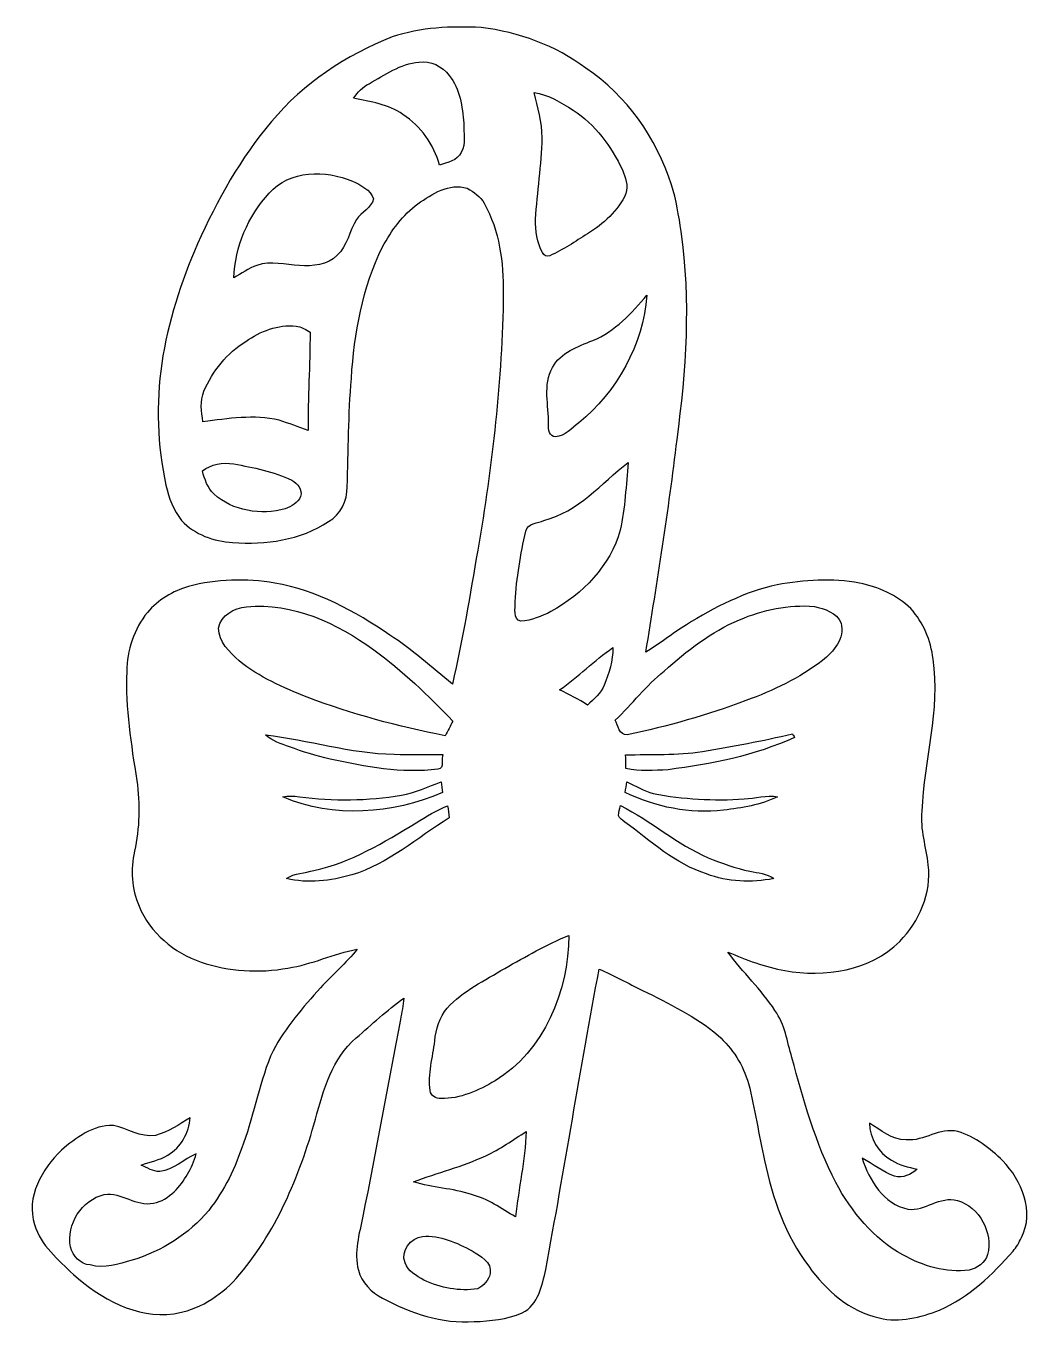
# Model space of a CAD drawing. Header units: centimetres. Extents: x -12 to 12.5, y -16.1 to 15.4.
import ezdxf

# ---------------------------------------------------------------- set-up
doc = ezdxf.new("R2010")
doc.units = ezdxf.units.CM
doc.header["$MEASUREMENT"] = 0
doc.layers.add('Layer 1', color=7, linetype='Continuous')

msp = doc.modelspace()

# ---------------------------------------------------------------- linework, layer by layer
at = {"layer": 'Layer 1', "color": 251}
for points, knots in [([(-3.13373, 15.09324), (-2.44122, 15.3289), (-1.69933, 15.35994), (-0.97473, 15.32043), (-0.97473, 15.32043), (-0.06315, 15.21495), (0.82726, 14.88369), (1.56704, 14.33654), (1.56704, 14.33654), (2.55658, 13.66873), (3.28083, 12.63967), (3.64102, 11.50655), (3.64102, 11.50655), (3.75814, 11.1379), (3.81635, 10.75373), (3.87844, 10.37308), (3.87844, 10.37308), (4.11656, 8.69879), (4.00156, 6.9977), (3.77684, 5.32836), (3.77684, 5.32836), (3.56941, 3.60221), (3.2953, 1.88524), (3.02013, 0.16933), (3.02013, 0.16933), (3.35915, 0.37183), (3.6643, 0.62618), (4.00121, 0.83256), (4.00121, 0.83256), (4.68312, 1.25836), (5.41267, 1.63336), (6.20324, 1.80516), (6.20324, 1.80516), (6.86082, 1.92123), (7.54098, 1.97309), (8.20102, 1.84644), (8.20102, 1.84644), (8.65928, 1.75013), (9.10661, 1.55716), (9.44527, 1.22555), (9.44527, 1.22555), (9.75466, 0.89112), (9.93105, 0.4512), (9.9882, 0.00247), (9.9882, 0.00247), (10.16988, -1.23613), (9.77653, -2.45463), (9.72114, -3.68618), (9.72114, -3.68618), (9.67422, -4.12821), (9.82169, -4.5526), (9.87107, -4.98651), (9.87107, -4.98651), (9.95292, -5.67302), (9.65306, -6.36341), (9.17681, -6.84847), (9.17681, -6.84847), (8.45961, -7.56461), (7.35083, -7.72724), (6.38845, -7.55156), (6.38845, -7.55156), (5.90903, -7.47113), (5.45747, -7.29192), (5.01156, -7.10636), (5.01156, -7.10636), (5.3661, -7.59813), (5.82366, -8.00947), (6.14997, -8.52382), (6.14997, -8.52382), (6.39163, -8.8579), (6.44913, -9.27664), (6.56026, -9.66399), (6.56026, -9.66399), (6.84495, -10.69552), (7.1314, -11.73903), (7.62564, -12.69436), (7.62564, -12.69436), (8.0077, -13.40238), (8.53793, -14.06066), (9.25371, -14.45189), (9.25371, -14.45189), (9.74196, -14.71895), (10.30005, -14.89745), (10.86273, -14.81772), (10.86273, -14.81772), (11.05711, -14.77786), (11.24867, -14.63992), (11.30617, -14.44413), (11.30617, -14.44413), (11.44658, -13.90897), (11.11074, -13.28632), (10.57804, -13.12757), (10.57804, -13.12757), (10.14906, -13.0115), (9.7984, -13.39109), (9.37613, -13.34241), (9.37613, -13.34241), (8.78628, -13.21082), (8.4388, -12.64497), (8.26523, -12.10698), (8.26523, -12.10698), (8.53158, -12.24351), (8.76617, -12.44388), (9.05263, -12.53984), (9.05263, -12.53984), (9.24983, -12.60863), (9.45268, -12.49609), (9.60155, -12.37192), (9.60155, -12.37192), (9.38742, -12.32112), (9.16446, -12.27667), (8.97961, -12.14967), (8.97961, -12.14967), (8.65329, -11.97751), (8.45361, -11.61979), (8.44021, -11.25573), (8.44021, -11.25573), (8.71996, -11.41977), (8.98737, -11.65966), (9.33238, -11.65719), (9.33238, -11.65719), (9.76842, -11.70587), (10.14624, -11.34463), (10.58898, -11.46104), (10.58898, -11.46104), (11.01055, -11.58099), (11.36967, -11.86498), (11.67906, -12.16872), (11.67906, -12.16872), (12.13273, -12.64426), (12.45941, -13.40062), (12.12779, -14.03103), (12.12779, -14.03103), (12.07347, -14.14745), (12.01102, -14.26281), (11.92565, -14.36053), (11.92565, -14.36053), (11.42118, -14.93344), (10.85709, -15.48589), (10.14342, -15.78716), (10.14342, -15.78716), (9.68481, -15.96884), (9.17187, -16.10042), (8.6808, -15.97977), (8.6808, -15.97977), (7.96713, -15.82349), (7.38258, -15.31091), (6.96912, -14.72741), (6.96912, -14.72741), (6.40186, -13.97776), (6.08753, -13.07077), (5.89668, -12.15884), (5.89668, -12.15884), (5.76086, -11.53866), (5.6642, -10.91036), (5.50933, -10.29406), (5.50933, -10.29406), (5.38233, -9.84462), (5.12057, -9.43716), (4.77202, -9.12707), (4.77202, -9.12707), (4.22487, -8.66422), (3.57505, -8.35448), (2.9397, -8.03416), (2.9397, -8.03416), (2.58833, -7.86236), (2.2419, -7.68068), (1.88701, -7.51558), (1.88701, -7.51558), (1.42452, -9.93951), (1.04669, -12.37862), (0.59055, -14.80361), (0.59055, -14.80361), (0.50518, -15.19308), (0.41063, -15.66086), (0.01905, -15.85842), (0.01905, -15.85842), (-0.34678, -16.01505), (-0.75212, -16.05527), (-1.14582, -16.06832), (-1.14582, -16.06832), (-1.92511, -16.12759), (-2.68958, -15.86618), (-3.36621, -15.5), (-3.36621, -15.5), (-3.63608, -15.35783), (-3.88126, -15.12464), (-3.95464, -14.82055), (-3.95464, -14.82055), (-4.06823, -14.38275), (-3.92924, -13.94284), (-3.84669, -13.51351), (-3.84669, -13.51351), (-3.52743, -11.92424), (-3.23956, -10.32898), (-2.93194, -8.73725), (-2.93194, -8.73725), (-2.89983, -8.56756), (-2.8702, -8.39717), (-2.85468, -8.22501), (-2.85468, -8.22501), (-3.26461, -8.51288), (-3.62761, -8.86072), (-4.0065, -9.18739), (-4.0065, -9.18739), (-4.59176, -9.68057), (-4.79954, -10.45457), (-4.99639, -11.16154), (-4.99639, -11.16154), (-5.38409, -12.55324), (-5.95806, -13.9259), (-6.91762, -15.02481), (-6.91762, -15.02481), (-7.32014, -15.45131), (-7.8359, -15.79809), (-8.42857, -15.87712), (-8.42857, -15.87712), (-9.34438, -16.00553), (-10.20657, -15.51058), (-10.86732, -14.92497), (-10.86732, -14.92497), (-11.23209, -14.57149), (-11.65578, -14.21977), (-11.81065, -13.71706), (-11.81065, -13.71706), (-12.01702, -13.04819), (-11.63355, -12.36451), (-11.15801, -11.91366), (-11.15801, -11.91366), (-10.80523, -11.60815), (-10.38895, -11.2963), (-9.89612, -11.30864), (-9.89612, -11.30864), (-9.5504, -11.37391), (-9.24313, -11.6145), (-8.87413, -11.55136), (-8.87413, -11.55136), (-8.56368, -11.47516), (-8.30298, -11.28395), (-8.03381, -11.12167), (-8.03381, -11.12167), (-8.05462, -11.48433), (-8.25994, -11.8431), (-8.57568, -12.02831), (-8.57568, -12.02831), (-8.77111, -12.15707), (-9.00818, -12.18953), (-9.22302, -12.27455), (-9.22302, -12.27455), (-9.07697, -12.33276), (-8.93445, -12.43259), (-8.77111, -12.42942), (-8.77111, -12.42942), (-8.43315, -12.39132), (-8.19291, -12.12497), (-7.88917, -12.00115), (-7.88917, -12.00115), (-7.97948, -12.34828), (-8.17386, -12.66472), (-8.42222, -12.92119), (-8.42222, -12.92119), (-8.56474, -13.04643), (-8.72878, -13.17061), (-8.92351, -13.19248), (-8.92351, -13.19248), (-9.3472, -13.28808), (-9.69927, -12.92049), (-10.11978, -12.98434), (-10.11978, -12.98434), (-10.66377, -13.1131), (-11.03948, -13.70965), (-10.94034, -14.25787), (-10.94034, -14.25787), (-10.87402, -14.47306), (-10.69975, -14.67661), (-10.46127, -14.69461), (-10.46127, -14.69461), (-10.11661, -14.78668), (-9.76983, -14.67167), (-9.43998, -14.57854), (-9.43998, -14.57854), (-8.72384, -14.36264), (-8.06415, -13.94848), (-7.58437, -13.37169), (-7.58437, -13.37169), (-7.20231, -12.88732), (-6.93385, -12.32429), (-6.74229, -11.74044), (-6.74229, -11.74044), (-6.46536, -11.00455), (-6.34929, -10.21539), (-6.02333, -9.49748), (-6.02333, -9.49748), (-5.72029, -8.93269), (-5.29555, -8.44515), (-4.87186, -7.96854), (-4.87186, -7.96854), (-4.58682, -7.64611), (-4.24251, -7.37694), (-3.98216, -7.03298), (-3.98216, -7.03298), (-4.5526, -7.14693), (-5.086, -7.40339), (-5.66314, -7.49371), (-5.66314, -7.49371), (-6.36235, -7.61859), (-7.09577, -7.57837), (-7.76923, -7.34836), (-7.76923, -7.34836), (-8.42363, -7.12082), (-9.00994, -6.64175), (-9.27171, -5.9884), (-9.27171, -5.9884), (-9.4548, -5.57283), (-9.48443, -5.10046), (-9.38424, -4.66019), (-9.38424, -4.66019), (-9.26218, -4.09681), (-9.24384, -3.51367), (-9.33027, -2.94428), (-9.33027, -2.94428), (-9.4615, -2.06904), (-9.61214, -1.18886), (-9.57368, -0.30057), (-9.57368, -0.30057), (-9.56345, 0.21414), (-9.39518, 0.73166), (-9.07203, 1.13524), (-9.07203, 1.13524), (-8.81345, 1.44039), (-8.45538, 1.64994), (-8.07544, 1.7653), (-8.07544, 1.7653), (-7.39387, 1.94098), (-6.67456, 1.96391), (-5.98064, 1.8475), (-5.98064, 1.8475), (-4.96182, 1.66829), (-4.03472, 1.16522), (-3.19158, 0.58526), (-3.19158, 0.58526), (-2.65183, 0.23354), (-2.17488, -0.20108), (-1.67358, -0.6036), (-1.67358, -0.6036), (-1.42169, 0.46884), (-1.24707, 1.55893), (-1.05763, 2.64407), (-1.05763, 2.64407), (-0.7052, 4.70182), (-0.46179, 6.78286), (-0.4385, 8.87236), (-0.4385, 8.87236), (-0.42863, 9.62131), (-0.53305, 10.39566), (-0.90099, 11.05888), (-0.90099, 11.05888), (-0.99378, 11.22151), (-1.15323, 11.33158), (-1.31198, 11.42224), (-1.31198, 11.42224), (-1.75295, 11.55771), (-2.16782, 11.28889), (-2.50896, 11.04406), (-2.50896, 11.04406), (-2.8829, 10.78054), (-3.1496, 10.39707), (-3.36656, 10.0009), (-3.36656, 10.0009), (-3.86256, 9.01347), (-4.05306, 7.90434), (-4.12468, 6.81037), (-4.12468, 6.81037), (-4.19418, 5.93549), (-4.20017, 5.05778), (-4.22522, 4.18077), (-4.22522, 4.18077), (-4.21675, 3.84775), (-4.38432, 3.50661), (-4.67607, 3.33692), (-4.67607, 3.33692), (-5.35693, 2.89172), (-6.2043, 2.7626), (-7.00334, 2.83316), (-7.00334, 2.83316), (-7.46054, 2.85291), (-7.92586, 3.02472), (-8.24336, 3.36197), (-8.24336, 3.36197), (-8.43739, 3.61103), (-8.55521, 3.91231), (-8.6233, 4.21852), (-8.6233, 4.21852), (-8.83144, 5.1876), (-8.85931, 6.19301), (-8.72349, 7.17409), (-8.72349, 7.17409), (-8.57285, 8.17668), (-8.25923, 9.14788), (-7.85389, 10.07498), (-7.85389, 10.07498), (-7.38152, 11.13296), (-6.81179, 12.15813), (-6.05931, 13.04396), (-6.05931, 13.04396), (-5.28779, 13.97282), (-4.24886, 14.64874), (-3.13373, 15.09324), (-3.13373, 15.09324), (-3.13373, 15.09324), (-3.13373, 15.09324), (-3.13373, 15.09324)], [0, 0, 0, 0, 0.00961538, 0.00961538, 0.00961538, 0.00961538, 0.01923077, 0.01923077, 0.01923077, 0.01923077, 0.02884615, 0.02884615, 0.02884615, 0.02884615, 0.03846154, 0.03846154, 0.03846154, 0.03846154, 0.04807692, 0.04807692, 0.04807692, 0.04807692, 0.05769231, 0.05769231, 0.05769231, 0.05769231, 0.06730769, 0.06730769, 0.06730769, 0.06730769, 0.07692308, 0.07692308, 0.07692308, 0.07692308, 0.08653846, 0.08653846, 0.08653846, 0.08653846, 0.09615385, 0.09615385, 0.09615385, 0.09615385, 0.10576923, 0.10576923, 0.10576923, 0.10576923, 0.11538462, 0.11538462, 0.11538462, 0.11538462, 0.125, 0.125, 0.125, 0.125, 0.13461538, 0.13461538, 0.13461538, 0.13461538, 0.14423077, 0.14423077, 0.14423077, 0.14423077, 0.15384615, 0.15384615, 0.15384615, 0.15384615, 0.16346154, 0.16346154, 0.16346154, 0.16346154, 0.17307692, 0.17307692, 0.17307692, 0.17307692, 0.18269231, 0.18269231, 0.18269231, 0.18269231, 0.19230769, 0.19230769, 0.19230769, 0.19230769, 0.20192308, 0.20192308, 0.20192308, 0.20192308, 0.21153846, 0.21153846, 0.21153846, 0.21153846, 0.22115385, 0.22115385, 0.22115385, 0.22115385, 0.23076923, 0.23076923, 0.23076923, 0.23076923, 0.24038462, 0.24038462, 0.24038462, 0.24038462, 0.25, 0.25, 0.25, 0.25, 0.25961538, 0.25961538, 0.25961538, 0.25961538, 0.26923077, 0.26923077, 0.26923077, 0.26923077, 0.27884615, 0.27884615, 0.27884615, 0.27884615, 0.28846154, 0.28846154, 0.28846154, 0.28846154, 0.29807692, 0.29807692, 0.29807692, 0.29807692, 0.30769231, 0.30769231, 0.30769231, 0.30769231, 0.31730769, 0.31730769, 0.31730769, 0.31730769, 0.32692308, 0.32692308, 0.32692308, 0.32692308, 0.33653846, 0.33653846, 0.33653846, 0.33653846, 0.34615385, 0.34615385, 0.34615385, 0.34615385, 0.35576923, 0.35576923, 0.35576923, 0.35576923, 0.36538462, 0.36538462, 0.36538462, 0.36538462, 0.375, 0.375, 0.375, 0.375, 0.38461538, 0.38461538, 0.38461538, 0.38461538, 0.39423077, 0.39423077, 0.39423077, 0.39423077, 0.40384615, 0.40384615, 0.40384615, 0.40384615, 0.41346154, 0.41346154, 0.41346154, 0.41346154, 0.42307692, 0.42307692, 0.42307692, 0.42307692, 0.43269231, 0.43269231, 0.43269231, 0.43269231, 0.44230769, 0.44230769, 0.44230769, 0.44230769, 0.45192308, 0.45192308, 0.45192308, 0.45192308, 0.46153846, 0.46153846, 0.46153846, 0.46153846, 0.47115385, 0.47115385, 0.47115385, 0.47115385, 0.48076923, 0.48076923, 0.48076923, 0.48076923, 0.49038462, 0.49038462, 0.49038462, 0.49038462, 0.5, 0.5, 0.5, 0.5, 0.50961538, 0.50961538, 0.50961538, 0.50961538, 0.51923077, 0.51923077, 0.51923077, 0.51923077, 0.52884615, 0.52884615, 0.52884615, 0.52884615, 0.53846154, 0.53846154, 0.53846154, 0.53846154, 0.54807692, 0.54807692, 0.54807692, 0.54807692, 0.55769231, 0.55769231, 0.55769231, 0.55769231, 0.56730769, 0.56730769, 0.56730769, 0.56730769, 0.57692308, 0.57692308, 0.57692308, 0.57692308, 0.58653846, 0.58653846, 0.58653846, 0.58653846, 0.59615385, 0.59615385, 0.59615385, 0.59615385, 0.60576923, 0.60576923, 0.60576923, 0.60576923, 0.61538462, 0.61538462, 0.61538462, 0.61538462, 0.625, 0.625, 0.625, 0.625, 0.63461538, 0.63461538, 0.63461538, 0.63461538, 0.64423077, 0.64423077, 0.64423077, 0.64423077, 0.65384615, 0.65384615, 0.65384615, 0.65384615, 0.66346154, 0.66346154, 0.66346154, 0.66346154, 0.67307692, 0.67307692, 0.67307692, 0.67307692, 0.68269231, 0.68269231, 0.68269231, 0.68269231, 0.69230769, 0.69230769, 0.69230769, 0.69230769, 0.70192308, 0.70192308, 0.70192308, 0.70192308, 0.71153846, 0.71153846, 0.71153846, 0.71153846, 0.72115385, 0.72115385, 0.72115385, 0.72115385, 0.73076923, 0.73076923, 0.73076923, 0.73076923, 0.74038462, 0.74038462, 0.74038462, 0.74038462, 0.75, 0.75, 0.75, 0.75, 0.75961538, 0.75961538, 0.75961538, 0.75961538, 0.76923077, 0.76923077, 0.76923077, 0.76923077, 0.77884615, 0.77884615, 0.77884615, 0.77884615, 0.78846154, 0.78846154, 0.78846154, 0.78846154, 0.79807692, 0.79807692, 0.79807692, 0.79807692, 0.80769231, 0.80769231, 0.80769231, 0.80769231, 0.81730769, 0.81730769, 0.81730769, 0.81730769, 0.82692308, 0.82692308, 0.82692308, 0.82692308, 0.83653846, 0.83653846, 0.83653846, 0.83653846, 0.84615385, 0.84615385, 0.84615385, 0.84615385, 0.85576923, 0.85576923, 0.85576923, 0.85576923, 0.86538462, 0.86538462, 0.86538462, 0.86538462, 0.875, 0.875, 0.875, 0.875, 0.88461538, 0.88461538, 0.88461538, 0.88461538, 0.89423077, 0.89423077, 0.89423077, 0.89423077, 0.90384615, 0.90384615, 0.90384615, 0.90384615, 0.91346154, 0.91346154, 0.91346154, 0.91346154, 0.92307692, 0.92307692, 0.92307692, 0.92307692, 0.93269231, 0.93269231, 0.93269231, 0.93269231, 0.94230769, 0.94230769, 0.94230769, 0.94230769, 0.95192308, 0.95192308, 0.95192308, 0.95192308, 0.96153846, 0.96153846, 0.96153846, 0.96153846, 0.97115385, 0.97115385, 0.97115385, 0.97115385, 0.98076923, 0.98076923, 0.98076923, 0.98076923, 1, 1, 1, 1]), ([(-3.69147, 13.96012), (-3.85233, 13.88357), (-3.96699, 13.74563), (-4.07423, 13.6084), (-4.07423, 13.6084), (-3.66501, 13.51456), (-3.22298, 13.47117), (-2.8762, 13.21117), (-2.8762, 13.21117), (-2.43417, 12.92931), (-2.1269, 12.48304), (-1.98473, 11.9828), (-1.98473, 11.9828), (-1.79881, 12.04877), (-1.5494, 12.08617), (-1.46438, 12.29431), (-1.46438, 12.29431), (-1.33315, 12.50491), (-1.40582, 12.76667), (-1.39841, 12.99916), (-1.39841, 12.99916), (-1.43404, 13.40203), (-1.48061, 13.8363), (-1.75013, 14.15944), (-1.75013, 14.15944), (-1.91876, 14.38169), (-2.20486, 14.52951), (-2.48744, 14.48364), (-2.48744, 14.48364), (-2.9337, 14.44378), (-3.31223, 14.17532), (-3.69147, 13.96012), (-3.69147, 13.96012), (-3.69147, 13.96012), (-3.69147, 13.96012), (-3.69147, 13.96012)], [0, 0, 0, 0, 0.1, 0.1, 0.1, 0.1, 0.2, 0.2, 0.2, 0.2, 0.3, 0.3, 0.3, 0.3, 0.4, 0.4, 0.4, 0.4, 0.5, 0.5, 0.5, 0.5, 0.6, 0.6, 0.6, 0.6, 0.7, 0.7, 0.7, 0.7, 0.8, 0.8, 0.8, 0.8, 1, 1, 1, 1]), ([(0.30656, 13.74704), (0.39582, 13.38545), (0.50483, 13.02385), (0.50447, 12.64744), (0.50447, 12.64744), (0.49283, 11.98527), (0.38382, 11.32981), (0.3429, 10.66976), (0.3429, 10.66976), (0.34996, 10.39495), (0.3683, 10.10356), (0.51576, 9.86226), (0.51576, 9.86226), (0.53199, 9.785), (0.62442, 9.75113), (0.68968, 9.7857), (0.68968, 9.7857), (1.01212, 9.92999), (1.30563, 10.13107), (1.60479, 10.31804), (1.60479, 10.31804), (1.99249, 10.55441), (2.34209, 10.87614), (2.53753, 11.29277), (2.53753, 11.29277), (2.59292, 11.48362), (2.52765, 11.68964), (2.45075, 11.86639), (2.45075, 11.86639), (2.18158, 12.43824), (1.79211, 12.97446), (1.25271, 13.31771), (1.25271, 13.31771), (0.96238, 13.50469), (0.65476, 13.69624), (0.30656, 13.74704), (0.30656, 13.74704), (0.30656, 13.74704), (0.30656, 13.74704), (0.30656, 13.74704)], [0, 0, 0, 0, 0.09090909, 0.09090909, 0.09090909, 0.09090909, 0.18181818, 0.18181818, 0.18181818, 0.18181818, 0.27272727, 0.27272727, 0.27272727, 0.27272727, 0.36363636, 0.36363636, 0.36363636, 0.36363636, 0.45454545, 0.45454545, 0.45454545, 0.45454545, 0.54545455, 0.54545455, 0.54545455, 0.54545455, 0.63636364, 0.63636364, 0.63636364, 0.63636364, 0.72727273, 0.72727273, 0.72727273, 0.72727273, 0.81818182, 0.81818182, 0.81818182, 0.81818182, 1, 1, 1, 1]), ([(-6.1154, 11.30124), (-6.63575, 10.75161), (-6.94373, 10.00301), (-6.97653, 9.24807), (-6.97653, 9.24807), (-6.79309, 9.35637), (-6.61635, 9.48267), (-6.41315, 9.55146), (-6.41315, 9.55146), (-6.07871, 9.68022), (-5.72276, 9.55781), (-5.37986, 9.54652), (-5.37986, 9.54652), (-5.06271, 9.531), (-4.70394, 9.55146), (-4.46934, 9.79664), (-4.46934, 9.79664), (-4.21005, 10.0263), (-4.17971, 10.38754), (-3.99733, 10.66412), (-3.99733, 10.66412), (-3.87668, 10.84262), (-3.64525, 10.94705), (-3.58528, 11.16295), (-3.58528, 11.16295), (-3.65795, 11.38661), (-3.90454, 11.49985), (-4.09857, 11.59898), (-4.09857, 11.59898), (-4.74521, 11.86498), (-5.62822, 11.87062), (-6.1154, 11.30124), (-6.1154, 11.30124), (-6.1154, 11.30124), (-6.1154, 11.30124), (-6.1154, 11.30124)], [0, 0, 0, 0, 0.1, 0.1, 0.1, 0.1, 0.2, 0.2, 0.2, 0.2, 0.3, 0.3, 0.3, 0.3, 0.4, 0.4, 0.4, 0.4, 0.5, 0.5, 0.5, 0.5, 0.6, 0.6, 0.6, 0.6, 0.7, 0.7, 0.7, 0.7, 0.8, 0.8, 0.8, 0.8, 1, 1, 1, 1]), ([(1.73108, 7.72936), (1.36948, 7.58331), (0.95144, 7.44149), (0.75459, 7.07637), (0.75459, 7.07637), (0.51541, 6.64951), (0.66816, 6.15597), (0.66005, 5.69701), (0.66005, 5.69701), (0.64347, 5.58236), (0.67698, 5.3915), (0.82797, 5.3915), (0.82797, 5.3915), (1.05798, 5.41267), (1.21885, 5.60529), (1.39524, 5.73052), (1.39524, 5.73052), (2.31599, 6.49393), (2.95451, 7.62847), (3.04518, 8.82791), (3.04518, 8.82791), (2.67511, 8.39258), (2.27154, 7.95055), (1.73108, 7.72936), (1.73108, 7.72936), (1.73108, 7.72936), (1.73108, 7.72936), (1.73108, 7.72936)], [0, 0, 0, 0, 0.125, 0.125, 0.125, 0.125, 0.25, 0.25, 0.25, 0.25, 0.375, 0.375, 0.375, 0.375, 0.5, 0.5, 0.5, 0.5, 0.625, 0.625, 0.625, 0.625, 0.75, 0.75, 0.75, 0.75, 1, 1, 1, 1]), ([(-6.68479, 7.70784), (-7.13987, 7.42597), (-7.493, 6.98959), (-7.69867, 6.49781), (-7.69867, 6.49781), (-7.80062, 6.26357), (-7.76076, 6.00428), (-7.72301, 5.75945), (-7.72301, 5.75945), (-7.11306, 5.83424), (-6.48582, 5.9436), (-5.87763, 5.79367), (-5.87763, 5.79367), (-5.63809, 5.72347), (-5.40667, 5.62822), (-5.17137, 5.54461), (-5.17137, 5.54461), (-5.17984, 6.33977), (-5.12692, 7.13352), (-5.12657, 7.92833), (-5.12657, 7.92833), (-5.23205, 7.99359), (-5.33929, 8.06732), (-5.46559, 8.08108), (-5.46559, 8.08108), (-5.90338, 8.12588), (-6.3313, 7.95337), (-6.68479, 7.70784), (-6.68479, 7.70784), (-6.68479, 7.70784), (-6.68479, 7.70784), (-6.68479, 7.70784)], [0, 0, 0, 0, 0.11111111, 0.11111111, 0.11111111, 0.11111111, 0.22222222, 0.22222222, 0.22222222, 0.22222222, 0.33333333, 0.33333333, 0.33333333, 0.33333333, 0.44444444, 0.44444444, 0.44444444, 0.44444444, 0.55555556, 0.55555556, 0.55555556, 0.55555556, 0.66666667, 0.66666667, 0.66666667, 0.66666667, 0.77777778, 0.77777778, 0.77777778, 0.77777778, 1, 1, 1, 1]), ([(-7.73712, 4.5653), (-7.67891, 4.36739), (-7.61894, 4.14902), (-7.45666, 4.00861), (-7.45666, 4.00861), (-6.99982, 3.58881), (-6.31366, 3.48827), (-5.7277, 3.64525), (-5.7277, 3.64525), (-5.58447, 3.71016), (-5.41549, 3.78778), (-5.35517, 3.94441), (-5.35517, 3.94441), (-5.29872, 4.11868), (-5.43384, 4.26261), (-5.57071, 4.33952), (-5.57071, 4.33952), (-6.00886, 4.56142), (-6.49993, 4.64785), (-6.9783, 4.73569), (-6.9783, 4.73569), (-7.2457, 4.77767), (-7.52263, 4.73463), (-7.73712, 4.5653), (-7.73712, 4.5653), (-7.73712, 4.5653), (-7.73712, 4.5653), (-7.73712, 4.5653)], [0, 0, 0, 0, 0.125, 0.125, 0.125, 0.125, 0.25, 0.25, 0.25, 0.25, 0.375, 0.375, 0.375, 0.375, 0.5, 0.5, 0.5, 0.5, 0.625, 0.625, 0.625, 0.625, 0.75, 0.75, 0.75, 0.75, 1, 1, 1, 1]), ([(0.54857, 3.36621), (0.39829, 3.29389), (0.15311, 3.30165), (0.10724, 3.10833), (0.10724, 3.10833), (-0.02187, 2.54459), (-0.11571, 1.97062), (-0.15452, 1.39312), (-0.15452, 1.39312), (-0.13441, 1.24954), (-0.21978, 0.96308), (-0.01199, 0.91934), (-0.01199, 0.91934), (0.24448, 0.94086), (0.48719, 1.04069), (0.71649, 1.15253), (0.71649, 1.15253), (1.48731, 1.57903), (2.15759, 2.26695), (2.39818, 3.13161), (2.39818, 3.13161), (2.5146, 3.66995), (2.54247, 4.22204), (2.58763, 4.7692), (2.58763, 4.7692), (1.93922, 4.26614), (1.37901, 3.57399), (0.54857, 3.36621), (0.54857, 3.36621), (0.54857, 3.36621), (0.54857, 3.36621), (0.54857, 3.36621)], [0, 0, 0, 0, 0.11111111, 0.11111111, 0.11111111, 0.11111111, 0.22222222, 0.22222222, 0.22222222, 0.22222222, 0.33333333, 0.33333333, 0.33333333, 0.33333333, 0.44444444, 0.44444444, 0.44444444, 0.44444444, 0.55555556, 0.55555556, 0.55555556, 0.55555556, 0.66666667, 0.66666667, 0.66666667, 0.66666667, 0.77777778, 0.77777778, 0.77777778, 0.77777778, 1, 1, 1, 1]), ([(-6.66962, 1.26788), (-6.9656, 1.23966), (-7.28557, 1.0728), (-7.3473, 0.75459), (-7.3473, 0.75459), (-7.34448, 0.42086), (-7.07813, 0.16898), (-6.84671, -0.03916), (-6.84671, -0.03916), (-6.35847, -0.43886), (-5.7725, -0.68933), (-5.19289, -0.92463), (-5.19289, -0.92463), (-4.10845, -1.32997), (-2.98803, -1.63548), (-1.85208, -1.85561), (-1.85208, -1.85561), (-1.78753, -1.73743), (-1.72261, -1.6196), (-1.65982, -1.50072), (-1.65982, -1.50072), (-2.25919, -0.88159), (-2.87902, -0.27481), (-3.58246, 0.22648), (-3.58246, 0.22648), (-4.46864, 0.87171), (-5.54602, 1.38536), (-6.66962, 1.26788), (-6.66962, 1.26788), (-6.66962, 1.26788), (-6.66962, 1.26788), (-6.66962, 1.26788)], [0, 0, 0, 0, 0.11111111, 0.11111111, 0.11111111, 0.11111111, 0.22222222, 0.22222222, 0.22222222, 0.22222222, 0.33333333, 0.33333333, 0.33333333, 0.33333333, 0.44444444, 0.44444444, 0.44444444, 0.44444444, 0.55555556, 0.55555556, 0.55555556, 0.55555556, 0.66666667, 0.66666667, 0.66666667, 0.66666667, 0.77777778, 0.77777778, 0.77777778, 0.77777778, 1, 1, 1, 1]), ([(5.28849, 0.95356), (4.60375, 0.66604), (4.01391, 0.20249), (3.46251, -0.28681), (3.46251, -0.28681), (3.02966, -0.64523), (2.68252, -1.09008), (2.27859, -1.47814), (2.27859, -1.47814), (2.3368, -1.59985), (2.37666, -1.86161), (2.56857, -1.83127), (2.56857, -1.83127), (3.54683, -1.62983), (4.51273, -1.35819), (5.44724, -1.00295), (5.44724, -1.00295), (6.10411, -0.76659), (6.74476, -0.46038), (7.30109, -0.03422), (7.30109, -0.03422), (7.56073, 0.18309), (7.86095, 0.50306), (7.75335, 0.87489), (7.75335, 0.87489), (7.65563, 1.13736), (7.34624, 1.21567), (7.10636, 1.28058), (7.10636, 1.28058), (6.48511, 1.3275), (5.85823, 1.20015), (5.28849, 0.95356), (5.28849, 0.95356), (5.28849, 0.95356), (5.28849, 0.95356), (5.28849, 0.95356)], [0, 0, 0, 0, 0.1, 0.1, 0.1, 0.1, 0.2, 0.2, 0.2, 0.2, 0.3, 0.3, 0.3, 0.3, 0.4, 0.4, 0.4, 0.4, 0.5, 0.5, 0.5, 0.5, 0.6, 0.6, 0.6, 0.6, 0.7, 0.7, 0.7, 0.7, 0.8, 0.8, 0.8, 0.8, 1, 1, 1, 1]), ([(0.92745, -0.74613), (1.15993, -0.85619), (1.38853, -0.97543), (1.6062, -1.11337), (1.6062, -1.11337), (1.75507, -0.96802), (1.93146, -0.8315), (2.00978, -0.63218), (2.00978, -0.63218), (2.12372, -0.34008), (2.22356, -0.03493), (2.21862, 0.28222), (2.21862, 0.28222), (1.77059, -0.03775), (1.37513, -0.42474), (0.92745, -0.74613), (0.92745, -0.74613), (0.92745, -0.74613), (0.92745, -0.74613), (0.92745, -0.74613)], [0, 0, 0, 0, 0.16666667, 0.16666667, 0.16666667, 0.16666667, 0.33333333, 0.33333333, 0.33333333, 0.33333333, 0.5, 0.5, 0.5, 0.5, 0.66666667, 0.66666667, 0.66666667, 0.66666667, 1, 1, 1, 1]), ([(-6.20642, -1.83656), (-6.04026, -1.98296), (-5.82789, -2.05564), (-5.62257, -2.12866), (-5.62257, -2.12866), (-5.29978, -2.23979), (-4.97628, -2.35162), (-4.64114, -2.42217), (-4.64114, -2.42217), (-3.78354, -2.60914), (-2.90301, -2.78059), (-2.02283, -2.67018), (-2.02283, -2.67018), (-1.85879, -2.6416), (-1.9498, -2.40771), (-1.90183, -2.3114), (-1.90183, -2.3114), (-2.29729, -2.3114), (-2.6924, -2.31669), (-3.08751, -2.30576), (-3.08751, -2.30576), (-4.14408, -2.28353), (-5.16255, -1.95792), (-6.20642, -1.83656), (-6.20642, -1.83656), (-6.20642, -1.83656), (-6.20642, -1.83656), (-6.20642, -1.83656)], [0, 0, 0, 0, 0.125, 0.125, 0.125, 0.125, 0.25, 0.25, 0.25, 0.25, 0.375, 0.375, 0.375, 0.375, 0.5, 0.5, 0.5, 0.5, 0.625, 0.625, 0.625, 0.625, 0.75, 0.75, 0.75, 0.75, 1, 1, 1, 1]), ([(4.39102, -2.23591), (3.77578, -2.33998), (3.1496, -2.30188), (2.52942, -2.32234), (2.52942, -2.32234), (2.53012, -2.43311), (2.53012, -2.54141), (2.53365, -2.65359), (2.53365, -2.65359), (2.87126, -2.72239), (3.21874, -2.70369), (3.56059, -2.68076), (3.56059, -2.68076), (4.6101, -2.55376), (5.65997, -2.33609), (6.62764, -1.89724), (6.62764, -1.89724), (6.61423, -1.87607), (6.58742, -1.83339), (6.57401, -1.81222), (6.57401, -1.81222), (5.85188, -1.98014), (5.12269, -2.11702), (4.39102, -2.23591), (4.39102, -2.23591), (4.39102, -2.23591), (4.39102, -2.23591), (4.39102, -2.23591)], [0, 0, 0, 0, 0.125, 0.125, 0.125, 0.125, 0.25, 0.25, 0.25, 0.25, 0.375, 0.375, 0.375, 0.375, 0.5, 0.5, 0.5, 0.5, 0.625, 0.625, 0.625, 0.625, 0.75, 0.75, 0.75, 0.75, 1, 1, 1, 1]), ([(-2.90865, -3.29812), (-3.72533, -3.43817), (-4.56389, -3.44417), (-5.3848, -3.33763), (-5.3848, -3.33763), (-5.51815, -3.3147), (-5.65397, -3.31364), (-5.78626, -3.3401), (-5.78626, -3.3401), (-4.5593, -3.87174), (-3.12843, -3.75391), (-1.91735, -3.23603), (-1.91735, -3.23603), (-1.9244, -3.17147), (-1.93816, -3.04236), (-1.94522, -2.9778), (-1.94522, -2.9778), (-2.26413, -3.09033), (-2.57316, -3.23885), (-2.90865, -3.29812), (-2.90865, -3.29812), (-2.90865, -3.29812), (-2.90865, -3.29812), (-2.90865, -3.29812)], [0, 0, 0, 0, 0.14285714, 0.14285714, 0.14285714, 0.14285714, 0.28571429, 0.28571429, 0.28571429, 0.28571429, 0.42857143, 0.42857143, 0.42857143, 0.42857143, 0.57142857, 0.57142857, 0.57142857, 0.57142857, 0.71428571, 0.71428571, 0.71428571, 0.71428571, 1, 1, 1, 1]), ([(2.56046, -2.97462), (2.54529, -3.0607), (2.53048, -3.14713), (2.51672, -3.23391), (2.51672, -3.23391), (3.25579, -3.58846), (4.08587, -3.75885), (4.90537, -3.66501), (4.90537, -3.66501), (5.35058, -3.60398), (5.80637, -3.53942), (6.21383, -3.33763), (6.21383, -3.33763), (5.94395, -3.28824), (5.67231, -3.37467), (5.40385, -3.39125), (5.40385, -3.39125), (4.66619, -3.43641), (3.92148, -3.40254), (3.19617, -3.25755), (3.19617, -3.25755), (2.97039, -3.19828), (2.76895, -3.07411), (2.56046, -2.97462), (2.56046, -2.97462), (2.56046, -2.97462), (2.56046, -2.97462), (2.56046, -2.97462)], [0, 0, 0, 0, 0.125, 0.125, 0.125, 0.125, 0.25, 0.25, 0.25, 0.25, 0.375, 0.375, 0.375, 0.375, 0.5, 0.5, 0.5, 0.5, 0.625, 0.625, 0.625, 0.625, 0.75, 0.75, 0.75, 0.75, 1, 1, 1, 1]), ([(-2.55446, -3.97263), (-3.33304, -4.44535), (-4.12997, -4.92972), (-5.03096, -5.12551), (-5.03096, -5.12551), (-5.25286, -5.1876), (-5.50051, -5.1883), (-5.69771, -5.31989), (-5.69771, -5.31989), (-5.17843, -5.45042), (-4.62421, -5.37492), (-4.11374, -5.23381), (-4.11374, -5.23381), (-3.22792, -4.96394), (-2.52413, -4.3307), (-1.75119, -3.85022), (-1.75119, -3.85022), (-1.76459, -3.75144), (-1.77518, -3.65689), (-1.78823, -3.55918), (-1.78823, -3.55918), (-2.0641, -3.65548), (-2.30505, -3.82517), (-2.55446, -3.97263), (-2.55446, -3.97263), (-2.55446, -3.97263), (-2.55446, -3.97263), (-2.55446, -3.97263)], [0, 0, 0, 0, 0.125, 0.125, 0.125, 0.125, 0.25, 0.25, 0.25, 0.25, 0.375, 0.375, 0.375, 0.375, 0.5, 0.5, 0.5, 0.5, 0.625, 0.625, 0.625, 0.625, 0.75, 0.75, 0.75, 0.75, 1, 1, 1, 1]), ([(2.40806, -3.55212), (2.38619, -3.62973), (2.35726, -3.70734), (2.35373, -3.78919), (2.35373, -3.78919), (2.3816, -3.86045), (2.45145, -3.90208), (2.50684, -3.95005), (2.50684, -3.95005), (3.13972, -4.40866), (3.72957, -4.96852), (4.48945, -5.20912), (4.48945, -5.20912), (5.00839, -5.40597), (5.57883, -5.42607), (6.12105, -5.32342), (6.12105, -5.32342), (5.95524, -5.19712), (5.73969, -5.18795), (5.54461, -5.14244), (5.54461, -5.14244), (5.19536, -5.074), (4.86022, -4.95088), (4.53249, -4.81506), (4.53249, -4.81506), (3.76802, -4.49404), (3.14572, -3.92042), (2.40806, -3.55212), (2.40806, -3.55212), (2.40806, -3.55212), (2.40806, -3.55212), (2.40806, -3.55212)], [0, 0, 0, 0, 0.11111111, 0.11111111, 0.11111111, 0.11111111, 0.22222222, 0.22222222, 0.22222222, 0.22222222, 0.33333333, 0.33333333, 0.33333333, 0.33333333, 0.44444444, 0.44444444, 0.44444444, 0.44444444, 0.55555556, 0.55555556, 0.55555556, 0.55555556, 0.66666667, 0.66666667, 0.66666667, 0.66666667, 0.77777778, 0.77777778, 0.77777778, 0.77777778, 1, 1, 1, 1]), ([(-0.40323, -7.4997), (-0.88688, -7.79357), (-1.41288, -8.04333), (-1.80269, -8.4642), (-1.80269, -8.4642), (-1.99037, -8.68539), (-2.07469, -8.97537), (-2.1015, -9.26006), (-2.1015, -9.26006), (-2.14559, -9.66082), (-2.27365, -10.05946), (-2.21333, -10.46551), (-2.21333, -10.46551), (-2.19534, -10.59004), (-2.07045, -10.65636), (-1.95404, -10.65777), (-1.95404, -10.65777), (-1.48131, -10.67012), (-1.03823, -10.46092), (-0.63923, -10.22809), (-0.63923, -10.22809), (0.55598, -9.50136), (1.14406, -8.0578), (1.14935, -6.70101), (1.14935, -6.70101), (0.60925, -6.92009), (0.10689, -7.21995), (-0.40323, -7.4997), (-0.40323, -7.4997), (-0.40323, -7.4997), (-0.40323, -7.4997), (-0.40323, -7.4997)], [0, 0, 0, 0, 0.11111111, 0.11111111, 0.11111111, 0.11111111, 0.22222222, 0.22222222, 0.22222222, 0.22222222, 0.33333333, 0.33333333, 0.33333333, 0.33333333, 0.44444444, 0.44444444, 0.44444444, 0.44444444, 0.55555556, 0.55555556, 0.55555556, 0.55555556, 0.66666667, 0.66666667, 0.66666667, 0.66666667, 0.77777778, 0.77777778, 0.77777778, 0.77777778, 1, 1, 1, 1]), ([(-0.86607, -12.04383), (-1.42628, -12.313), (-2.03518, -12.45411), (-2.61373, -12.67601), (-2.61373, -12.67601), (-2.15618, -12.82806), (-1.66335, -12.83018), (-1.20615, -12.98575), (-1.20615, -12.98575), (-0.81774, -13.08947), (-0.48436, -13.32195), (-0.14605, -13.52903), (-0.14605, -13.52903), (-0.06174, -12.83864), (0.08608, -12.15496), (0.11959, -11.45928), (0.11959, -11.45928), (-0.20743, -11.65648), (-0.5147, -11.88896), (-0.86607, -12.04383), (-0.86607, -12.04383), (-0.86607, -12.04383), (-0.86607, -12.04383), (-0.86607, -12.04383)], [0, 0, 0, 0, 0.14285714, 0.14285714, 0.14285714, 0.14285714, 0.28571429, 0.28571429, 0.28571429, 0.28571429, 0.42857143, 0.42857143, 0.42857143, 0.42857143, 0.57142857, 0.57142857, 0.57142857, 0.57142857, 0.71428571, 0.71428571, 0.71428571, 0.71428571, 1, 1, 1, 1]), ([(-2.40101, -14.00528), (-2.68923, -14.03809), (-2.93123, -14.35488), (-2.82222, -14.64204), (-2.82222, -14.64204), (-2.75378, -14.84947), (-2.54035, -14.95742), (-2.36608, -15.06185), (-2.36608, -15.06185), (-1.96109, -15.24847), (-1.50389, -15.34442), (-1.05904, -15.27246), (-1.05904, -15.27246), (-0.91793, -15.19731), (-0.79128, -15.06396), (-0.75883, -14.90416), (-0.75883, -14.90416), (-0.70485, -14.6177), (-1.00259, -14.47906), (-1.19239, -14.35206), (-1.19239, -14.35206), (-1.56281, -14.16262), (-1.97273, -13.95659), (-2.40101, -14.00528)], [0, 0, 0, 0, 0.14285714, 0.14285714, 0.14285714, 0.14285714, 0.28571429, 0.28571429, 0.28571429, 0.28571429, 0.42857143, 0.42857143, 0.42857143, 0.42857143, 0.57142857, 0.57142857, 0.57142857, 0.57142857, 0.71428571, 0.71428571, 0.71428571, 0.71428571, 1, 1, 1, 1])]:
    msp.add_open_spline(points, degree=3, knots=knots, dxfattribs=at)

doc.saveas('drawing.dxf')
